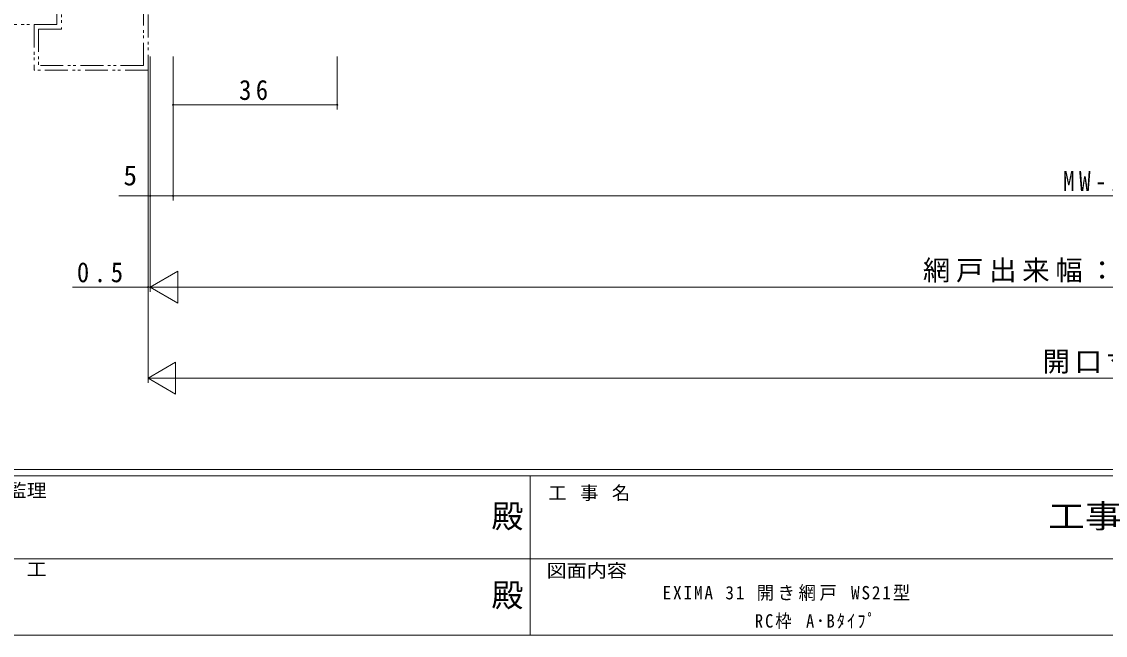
# Model space of a CAD drawing. Units: millimetres on the paper. Extents: x -420 to 373, y -297 to 267.
# Drawn here: x -144.2 to 93.5, y -297 to -162.4 of the extents above; entities that cross this region are included whole.
import ezdxf
from ezdxf.enums import TextEntityAlignment as Align

# ---------------------------------------------------------------- set-up
doc = ezdxf.new("R2010")
doc.units = ezdxf.units.MM
doc.linetypes.add('DOUBLE_CHAIN1', pattern=[8.8, 5, -1, 0.6, -0.6, 0.6, -1])
for name, color, linetype, lineweight in [('0-1_YKK_ZWAK', 7, 'Continuous', 9), ('0-6_YSS_K', 3, 'DOUBLE_CHAIN1', 9), ('0-8_YKK_D', 6, 'Continuous', 9)]:
    doc.layers.add(name, color=color, linetype=linetype, lineweight=lineweight)
doc.layers.add('0-2_USER1', color=3, linetype='Continuous')
doc.styles.add('ＭＳ ゴシック', font='')
doc.styles.get('ＭＳ ゴシック').set_extended_font_data('MS Gothic')

msp = doc.modelspace()

# ---------------------------------------------------------------- linework, layer by layer
at = {"layer": '0-1_YKK_ZWAK'}
for p, q in [((352.3, -260.6), (-417.7, -260.6)), ((314.5, -262), (-417.7, -262)), ((-32.7, -262), (-32.7, -297)), ((-160.1, -280.199), (-31.3, -280.199)), ((-31.3, -280.199), (97.5, -280.199)), ((-417.7, -297), (314.5, -297))]:
    msp.add_line(p, q, dxfattribs=at)
at = {"layer": '0-6_YSS_K'}
for p, q in [((-117.519, -171.997), (-117.519, -108.997)), ((-116.519, -107.997), (-116.519, -172.999)), ((-135.519, -146), (-135.519, -163.997)), ((-136.519, -162.999), (-167.579, -162.999)), ((-141.519, -162.999), (-141.519, -172.999)), ((-140.519, -163.997), (-135.519, -163.997)), ((-140.519, -163.997), (-140.519, -171.997)), ((-116.519, -172.999), (-141.519, -172.999)), ((-117.519, -171.997), (-140.519, -171.997))]:
    msp.add_line(p, q, dxfattribs=at)
msp.add_lwpolyline([(-136.519, -162.999), (-136.519, -146.999), (-141.519, -146.999)], dxfattribs=at)
at = {"layer": '0-8_YKK_D'}
for p, q in [((-116.519, -169.995), (-116.519, -241.601)), ((-116.519, -169.999), (-116.519, -221.597)), ((-116.019, -169.999), (-116.019, -221.596)), ((-116.019, -169.999), (-116.019, -221.597)), ((-116.019, -169.999), (-116.019, -201.597)), ((-111.019, -169.999), (-111.019, -201.597)), ((-111.019, -169.999), (-111.019, -201.597)), ((-111.019, -169.999), (-111.019, -181.597)), ((-75.019, -169.999), (-75.019, -181.597)), ((-75.019, -180.597), (-111.019, -180.597)), ((-116.019, -200.597), (-122.919, -200.597)), ((-111.019, -200.597), (-116.019, -200.597)), ((-111.019, -200.597), (297.981, -200.597)), ((-116.019, -220.596), (-109.957, -217.097)), ((-109.957, -224.097), (-109.957, -217.097)), ((-116.019, -220.596), (-103.895, -220.597)), ((-116.019, -220.596), (-109.957, -224.097)), ((-116.019, -220.597), (-114.319, -220.597)), ((295.981, -220.6), (-109.019, -220.597)), ((-116.519, -240.601), (-110.456, -237.101)), ((-110.456, -244.101), (-110.456, -237.101)), ((-116.519, -240.601), (-104.394, -240.601)), ((-116.519, -240.601), (-110.456, -244.101)), ((-109.518, -240.601), (296.482, -240.599))]:
    msp.add_line(p, q, dxfattribs=at)
msp.add_lwpolyline([(-116.019, -220.597), (-116.519, -220.597), (-133.119, -220.597)], dxfattribs=at)
for centre, start, end in [((-111.019, -180.597), 0, 180), ((-111.019, -180.597), 180, 0), ((-75.019, -180.597), 0, 180), ((-75.019, -180.597), 180, 0), ((-116.019, -200.597), 0, 180), ((-116.019, -200.597), 180, 0), ((-111.019, -200.597), 0, 180), ((-111.019, -200.597), 0, 180), ((-111.019, -200.597), 180, 0), ((-111.019, -200.597), 180, 0), ((-116.519, -220.597), 0, 180), ((-116.519, -220.597), 180, 0)]:
    msp.add_arc(centre, 0.106, start, end, dxfattribs=at)

# ---------------------------------------------------------------- texts
at = {"layer": '0-1_YKK_ZWAK', "style": 'ＭＳ ゴシック', "width": 1.1}
for s, p in [('設計監理', (-156.331, -267.533)), ('施\u3000\u3000工', (-156.331, -284.854)), ('図面内容', (-29.083, -285.148))]:
    msp.add_text(s, height=2.933, dxfattribs=at).set_placement(p, align=Align.BOTTOM_LEFT)
at = {"layer": '0-1_YKK_ZWAK', "color": 2, "style": 'ＭＳ ゴシック'}
for p in [(-41.182, -274.956), (-41.182, -292.278)]:
    msp.add_text('殿', height=5.132, dxfattribs=at).set_placement(p, align=Align.BOTTOM_LEFT)
at = {"layer": '0-1_YKK_ZWAK', "color": 2, "style": 'ＭＳ ゴシック', "width": 1.15}
msp.add_text('工事', height=5.132, dxfattribs=at).set_placement((80.931, -274.956), align=Align.BOTTOM_LEFT)
at = {"layer": '0-1_YKK_ZWAK', "insert": (-28.688, -267.533), "char_height": 2.933, "attachment_point": 7, "style": 'ＭＳ ゴシック'}
msp.add_mtext('\\T1.16;工\\~事\\~名', dxfattribs=at)
at = {"layer": '0-2_USER1', "color": 7, "char_height": 2.933, "attachment_point": 7, "style": 'ＭＳ ゴシック'}
for s, insert in [('\\T1.21;\\W0.95;EXIMA\\~31\\~開き網戸\\~WS21型', (-3.643, -289.449)), ('\\T1.25;\\W0.9;RC枠\\~A･Bﾀｲﾌﾟ', (16.598, -295.625))]:
    msp.add_mtext(s, dxfattribs=dict(at, insert=insert))
at = {"layer": '0-8_YKK_D', "color": 3, "style": 'ＭＳ ゴシック'}
msp.add_text('5', height=4.399, dxfattribs=at).set_placement((-121.919, -199.597), align=Align.BOTTOM_LEFT)
at = {"layer": '0-8_YKK_D', "color": 3, "char_height": 4.399, "attachment_point": 7, "style": 'ＭＳ ゴシック'}
for s, insert in [('\\T1.36;\\W0.9;36', (-96.539, -179.597)), ('\\T1.38;\\W0.85;MW-10', (84.201, -199.597)), ('\\T1.38;\\W0.9;0.5', (-132.119, -219.597)), ('\\T1.21;網戸出来幅：MW=開口寸法W-1', (53.481, -219.598)), ('\\T1.17;開口寸法Ｗ', (79.722, -239.6))]:
    msp.add_mtext(s, dxfattribs=dict(at, insert=insert))

doc.saveas('drawing.dxf')
